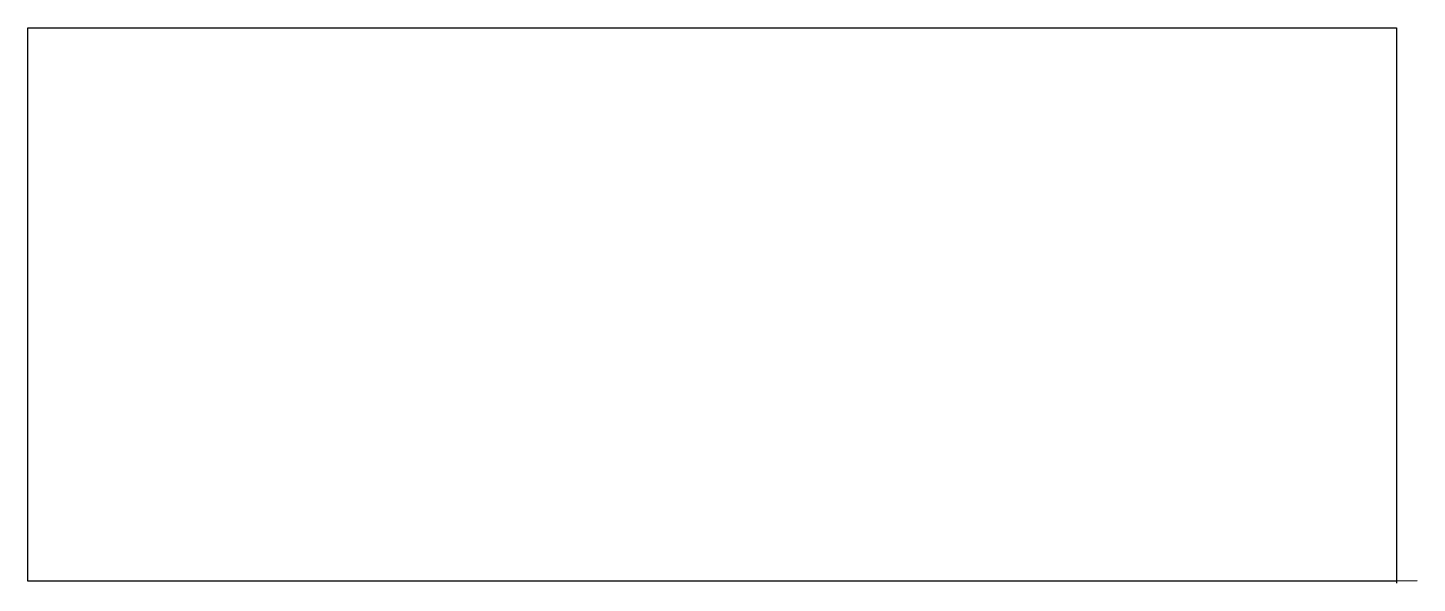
# Model space of a CAD drawing. Header units: metres. Extents: x 8 to 1857, y 5 to 744.
import ezdxf

# ---------------------------------------------------------------- set-up
doc = ezdxf.new("R2010")
doc.units = ezdxf.units.M

msp = doc.modelspace()

# ---------------------------------------------------------------- linework, layer by layer
at = {"layer": 'TOOL_0'}
for p, q in [((8, 8.001), (8, 744.001)), ((8, 744.001), (1829, 744.001)), ((1829, 744.001), (1829, 8.001)), ((1829, 8.001), (8, 8.001)), ((1856.679, 8.359), (1829, 8.001)), ((1829, 8.001), (1829.08, 5.254))]:
    msp.add_line(p, q, dxfattribs=at)

doc.saveas('drawing.dxf')
